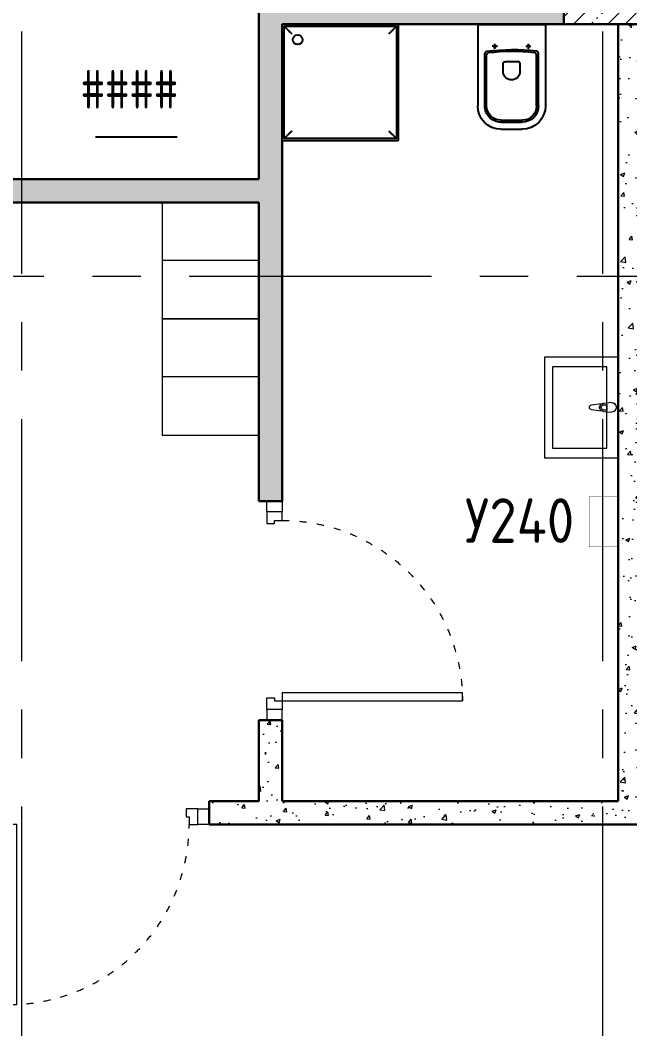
# Model space of a CAD drawing. Header units: millimetres. Extents: x -13407 to 8063098, y -2635 to 109271.
# Drawn here: x 2563 to 5710, y 40010 to 45216 of the extents above; entities that cross this region are included whole.
import ezdxf
from ezdxf.enums import TextEntityAlignment as Align

# ---------------------------------------------------------------- set-up
doc = ezdxf.new("R2010")
doc.units = ezdxf.units.MM
doc.linetypes.add('ACAD_ISO03W100', pattern=[30, 12, -18])
doc.linetypes.add('CENTER', pattern=[2, 1.25, -0.25, 0.25, -0.25])
doc.layers.get('Defpoints').update_dxf_attribs({"color": 6})
for name, color, linetype, lineweight in [('АР_Двери', 5, 'Continuous', 18), ('АР_Колонны', 5, 'Continuous', 30), ('АР_Колонны Штрих', 250, 'Continuous', 5), ('АР_Маркер экспликации', 239, 'Continuous', 13), ('АР_Номер помещения', 1, 'Continuous', 25), ('АР_Оси', 193, 'Continuous', 9), ('АР_Перегородки газоблок', 165, 'Continuous', 30), ('АР_Перегородки газоблок_Штрих', 165, 'Continuous', 5), ('АР_Помещения_площадь', 19, 'Continuous', 9), ('ТХ_мебель передв', 250, 'Continuous', 13), ('ТХ_ОСНОВНОЙ', 103, 'Continuous', 25)]:
    doc.layers.add(name, color=color, linetype=linetype, lineweight=lineweight)
doc.layers.add('ТХ_обор_бытовое', color=14, linetype='Continuous')
doc.layers.add('ТХ_сантехника', color=253, linetype='Continuous')
doc.layers.get('АР_Маркер экспликации').off()
doc.styles.add('ISOCPEUR', font='isocpeur.ttf', dxfattribs={"width": 0.7})
doc.styles.add('ISOCPEUR_1', font='isocpeur.ttf', dxfattribs={"width": 0.9, "height": 250})
doc.styles.get("Standard").update_dxf_attribs({"font": 'arial.ttf'})
pattern_1 = [(50, (211803.85, -55205.68), (215.17805, -18.82564), [22.5, -247.5]), (355, (211803.85, -55205.68), (-41.6254, 225.65764), [18, -198]), (100.45144, (211821.79, -55207.25), (173.55265, 206.832), [19.12206, -210.34263]), (46.1842, (211803.85, -55145.68), (320.1724, -49.65578), [33.75, -371.25]), (96.63564, (211830.53, -55149.82), (280.3986, 292.2356), [28.6831, -315.51413]), (351.18416, (211803.85, -55145.68), (280.3986, 292.2356), [27, -297]), (21, (211833.85, -55160.68), (179.07212, -120.78567), [22.5, -247.5]), (326, (211833.85, -55160.68), (72.9946, 217.54501), [18, -198]), (71.45144, (211848.78, -55170.75), (252.06671, 96.75935), [19.12206, -210.34263]), (37.5, (211803.85, -55205.68), (3.647957, 99.868156), [0, -195.6, 0, -201, 0, -198.75]), (7.5, (211803.85, -55205.68), (78.92086, 118.323514), [0, -114.6, 0, -191.1, 0, -75.75]), (327.5, (211736.95, -55205.68), (160.14673, -6.766462), [0, -75, 0, -234, 0, -310.5]), (317.5, (211706.95, -55205.68), (174.95585, 30.031495), [0, -97.5, 0, -155.4, 0, -220.5])]

# ---------------------------------------------------------------- blocks, each defined once
blk = doc.blocks.new('*U330')
at = {"color": 253}
blk.add_lwpolyline([(100, 80), (100, 1010), (140, 1010), (140, 80)], close=True, dxfattribs=at)
for points in [[(0, 0), (0, 80), (55, 80), (55, 0), (0, 0)], [(55, 80), (55, 0), (115, 0), (115, 40), (100, 40), (100, 80), (55, 80)], [(1075, 80), (1075, 0), (1015, 0), (1015, 40), (1030, 40), (1030, 80), (1075, 80)], [(1130, 0), (1130, 80), (1075, 80), (1075, 0), (1130, 0)]]:
    blk.add_lwpolyline(points, dxfattribs=at)
at = {"color": 253, "linetype": 'ACAD_ISO03W100', "ltscale": 3}
blk.add_arc((100, 80), 930, 0, 90, dxfattribs=at)
blk = doc.blocks.new('*U332')
at = {"color": 253}
blk.add_lwpolyline([(-100, 80), (-100, 1010), (-140, 1010), (-140, 80)], close=True, dxfattribs=at)
for points in [[(-1130, 0), (-1130, 80), (-1075, 80), (-1075, 0), (-1130, 0)], [(-1075, 80), (-1075, 0), (-1015, 0), (-1015, 40), (-1030, 40), (-1030, 80), (-1075, 80)], [(-55, 80), (-55, 0), (-115, 0), (-115, 40), (-100, 40), (-100, 80), (-55, 80)], [(0, 0), (0, 80), (-55, 80), (-55, 0), (0, 0)]]:
    blk.add_lwpolyline(points, dxfattribs=at)
at = {"color": 253, "linetype": 'ACAD_ISO03W100', "ltscale": 3}
blk.add_arc((-100, 80), 930, 90, 180, dxfattribs=at)
blk = doc.blocks.new('*U534')
at = {"layer": 'Defpoints', "color": 253}
blk.add_line((8724.2, 1562.7), (8301.9, 1562.7), dxfattribs=at)
at = {"layer": 'АР_Номер помещения', "color": 253}
blk.add_circle((6703.3, 2572.3), 400, dxfattribs=at)
at = {"layer": 'Defpoints', "color": 253, "style": 'ISOCPEUR', "width": 0.7}
blk.add_attdef('ПЛОЩАДЬ_ПОМЕЩЕНИЯ', text='', height=200, dxfattribs=at).set_placement((8729.1, 1809.2), align=Align.MIDDLE_RIGHT)
at = {"layer": 'Defpoints', "color": 253, "style": 'ISOCPEUR', "width": 0.7, "flags": 1}
blk.add_attdef('КАТЕГОРИЯ', (-499.2, -2092.2), '', height=250, dxfattribs=at)
at = {"layer": 'АР_Номер помещения', "color": 253, "style": 'ISOCPEUR', "width": 0.7}
blk.add_attdef('НОМЕР_ПОМЕЩЕНИЯ', text='', height=300, dxfattribs=at).set_placement((6703.3, 2572.3), align=Align.MIDDLE_CENTER)
at = {"layer": 'АР_Помещения_площадь', "color": 253, "lineweight": 30, "width": 0.7, "flags": 104}
blk.add_attdef('ИМЯ_ПОМЕЩЕНИЯ', text='', height=100, dxfattribs=at).set_placement((157.6, 1217.1), align=Align.MIDDLE_CENTER)
blk = doc.blocks.new('Из_буфера30949')
at = {"color": 253}
for p, q in [((-600, 0), (-600, 600)), ((-600, 600), (0, 600)), ((-590, 590), (-590, 10)), ((-10, 590), (-590, 590)), ((-10, 10), (-10, 590)), ((0, 600), (0, 0)), ((0, 0), (-600, 0)), ((-590, 10), (-10, 10))]:
    blk.add_line(p, q, dxfattribs=at)
for start, end in [(90, 270), (270, 90)]:
    blk.add_arc((-80, 80), 25, start, end, dxfattribs=at)
for points, knots in [([(-550, 550), (-553.5, 553.6), (-558.7, 558.7), (-565.4, 565.3), (-569.3, 569.3), (-572.2, 572.2), (-575.1, 575.1), (-577.7, 577.7), (-580.1, 580.1), (-582.3, 582.3), (-584.7, 584.7), (-587.1, 587.1), (-589.3, 589.3), (-590, 590), (-590, 590)], [0, 0, 0, 0, 0.166667, 0.25, 0.333333, 0.375, 0.416667, 0.5, 0.541667, 0.583333, 0.666667, 0.75, 0.833333, 1, 1, 1, 1]), ([(-50, 550), (-46.4, 553.5), (-41.3, 558.7), (-34.7, 565.4), (-30.7, 569.3), (-27.8, 572.2), (-24.9, 575.1), (-22.3, 577.7), (-19.9, 580.1), (-17.7, 582.3), (-15.3, 584.7), (-12.9, 587.1), (-10.7, 589.3), (-10, 590), (-10, 590)], [0, 0, 0, 0, 0.166667, 0.25, 0.333333, 0.375, 0.416667, 0.5, 0.541667, 0.583333, 0.666667, 0.75, 0.833333, 1, 1, 1, 1]), ([(-550, 50), (-553.6, 46.5), (-558.7, 41.3), (-565.3, 34.6), (-569.3, 30.7), (-572.2, 27.8), (-575.1, 24.9), (-577.7, 22.3), (-580.1, 19.9), (-582.3, 17.7), (-584.7, 15.3), (-587.1, 12.9), (-589.3, 10.7), (-590, 10), (-590, 10)], [0, 0, 0, 0, 0.166667, 0.25, 0.333333, 0.375, 0.416667, 0.5, 0.541667, 0.583333, 0.666667, 0.75, 0.833333, 1, 1, 1, 1]), ([(-10, 10), (-10, 10), (-10.7, 10.7), (-12.9, 12.9), (-15.3, 15.3), (-17.7, 17.7), (-19.9, 19.9), (-22.3, 22.3), (-24.9, 24.9), (-27.8, 27.8), (-30.7, 30.7), (-34.6, 34.7), (-41.3, 41.3), (-46.5, 46.4), (-50, 50)], [-1, -1, -1, -1, -0.833333, -0.75, -0.666667, -0.583333, -0.541667, -0.5, -0.416667, -0.375, -0.333333, -0.25, -0.166667, 0, 0, 0, 0])]:
    blk.add_open_spline(points, degree=3, knots=knots, dxfattribs=at)
blk = doc.blocks.new('унитаз поликлиники')
at = {"color": 253}
for p, q in [((0, 175), (0, -175)), ((0, 175), (420, 175)), ((420, 138.7), (149.6, 138.7)), ((420, 129), (156.8, 128.7)), ((125.6, 86.7), (99.5, 86.7)), ((112.4, 73.1), (112.4, 100.2)), ((494, 57.1), (494, -57.1)), ((504, 55), (504, -55)), ((540, 55), (540, -55)), ((191.9, -33.7), (191.9, 33.7)), ((242.4, 43.7), (201.9, 43.7)), ((242.4, -43.7), (201.9, -43.7)), ((125.5, -86.5), (99.4, -86.5)), ((112.3, -73), (112.3, -100.1)), ((420, -139), (147.9, -138.7)), ((420, -129), (155.2, -128.7)), ((0, -175), (420, -175))]:
    blk.add_line(p, q, dxfattribs=at)
for centre, radius, start, end in [((420, 55), 120, 0, 90), ((420.5, 55.2), 83.5, 359.8619, 90.3335), ((420, 55), 74, 0, 90), ((242.4, 0), 43.7, 270, 90), ((420, -55), 120, 270, 0), ((420, -55), 84, 270, 0), ((420, -55), 74, 270, 358.4018)]:
    blk.add_arc(centre, radius, start, end, dxfattribs=at)
at = {"color": 253, "extrusion": (0, 0, -1)}
for centre, major_axis, ratio, start_param, end_param in [((1158.1, 0), (-731, -726.4), 0.993775, 0.659849, 0.910919), ((984.1, 0), (-23.4, -941.4), 0.89728, 1.422258, 1.677847), ((149.5, 127.3), (-5.6, -10.5), 0.821373, 1.269211, 2.570669), ((154.4, 119.8), (-5.61, -7.72), 0.798093, 1.232924, 2.686723), ((112.4, 86.8), (3.55, 3.55), 1, 5.504025, 11.78721), ((201.9, -33.5), (4.12, -9.49), 0.964797, 0.42926, 1.943413), ((147.9, -127.5), (5.4, -10.4), 0.836443, 0.56114, 1.877577), ((155.2, -117.5), (5.3, -10.4), 0.842984, 0.549902, 1.8819)]:
    blk.add_ellipse(centre, major_axis=major_axis, ratio=ratio, start_param=start_param, end_param=end_param, dxfattribs=at)
at = {"color": 253}
for centre, major_axis, ratio, start_param, end_param in [((201.9, 33.5), (4.12, 9.49), 0.964797, 0.42926, 1.943413), ((112.3, -86.6), (3.54, -3.55), 1, 5.504025, 11.78721)]:
    blk.add_ellipse(centre, major_axis=major_axis, ratio=ratio, start_param=start_param, end_param=end_param, dxfattribs=at)
blk = doc.blocks.new('Из_буфера27431')
at = {"color": 253, "linetype": 'Continuous', "lineweight": 5}
for p, q in [((-138.5, 11.1), (-85.6, 17.7)), ((-138.5, 11.1), (-85.6, 17.7)), ((-76.1, 21), (-34.1, 25)), ((-76.1, 21), (-34.1, 25)), ((-59, 13.6), (-73.9, 13.6)), ((-59, 13.6), (-73.9, 13.6)), ((-59, -13.6), (-59, 13.6)), ((-59, -13.6), (-59, 13.6)), ((-85.6, -17.7), (-138.5, -11.1)), ((-85.6, -17.7), (-138.5, -11.1)), ((-34.1, -25), (-76.1, -21)), ((-34.1, -25), (-76.1, -21)), ((-73.9, -13.6), (-59, -13.6)), ((-73.9, -13.6), (-59, -13.6))]:
    blk.add_line(p, q, dxfattribs=at)
for points in [[(0, -260), (-380, -260), (-380, 260), (0, 260)], [(-59, -210), (-339.1, -210), (-339.1, 210), (-59, 210)], [(-59, -210), (-339.1, -210), (-339.1, 210), (-59, 210)]]:
    blk.add_lwpolyline(points, close=True, dxfattribs=at)
for centre, radius, start, end in [((-137.1, 0), 11.2, 97.1389, 262.8611), ((-137.1, 0), 11.2, 97.1389, 262.8611), ((-74.2, 0), 21.1, 122.771, 237.229), ((-74.2, 0), 21.1, 122.771, 237.229), ((-73.9, 0), 13.6, 90, 270), ((-73.9, 0), 13.6, 90, 270), ((-74.2, 0), 21.1, 95.1696, 122.771), ((-74.2, 0), 21.1, 95.1696, 122.771), ((-34.1, 0), 25, 270, 90), ((-34.1, 0), 25, 270, 90), ((-74.2, 0), 21.1, 237.229, 264.8304), ((-74.2, 0), 21.1, 237.229, 264.8304)]:
    blk.add_arc(centre, radius, start, end, dxfattribs=at)
blk = doc.blocks.new('шкаф 600х500')
at = {"color": 253, "linetype": 'ByBlock'}
blk.add_line((861813.8, -547842.5), (861813.8, -548342.5), dxfattribs=at)
blk.add_lwpolyline([(861513.8, -548342.5), (862113.8, -548342.5), (862113.8, -547842.5), (861513.8, -547842.5)], close=True, dxfattribs=at)
blk = doc.blocks.new('У240')
at = {"layer": 'ТХ_обор_бытовое', "color": 253, "lineweight": 0, "ltscale": 100, "transparency": 33554687, "const_width": 2}
blk.add_lwpolyline([(259065, 2931.5), (259065, 3191.5), (259215, 3191.5), (259215, 2931.5)], close=True, dxfattribs=at)

msp = doc.modelspace()

# ---------------------------------------------------------------- hatches: boundary and pattern name
at = {"layer": 'АР_Колонны Штрих', "ltscale": 100}
h = msp.add_hatch(dxfattribs=at)
h.set_pattern_fill('ANSI35', color=253, scale=500)
h.set_pattern_definition([(45, (-951682.16, 85466.47), (-88.388348, 88.388348), []), (45, (-951593.77, 85466.47), (-88.388348, 88.388348), [156.25, -31.25, 0, -31.25])])
h.paths.add_polyline_path([(5769.9, 45595), (5369.9, 45595), (5369.9, 45195), (5769.9, 45195)])
at = {"layer": 'АР_Перегородки газоблок_Штрих', "ltscale": 100}
h = msp.add_hatch(dxfattribs=at)
h.set_pattern_fill('AR-CONC', color=253, scale=30)
h.set_pattern_definition(pattern_1)
h.paths.add_polyline_path([(3916.2, 48138.6), (3796.2, 48138.6), (3796.2, 46286.7), (3693.8, 46286.7), (3693.8, 46166.7), (3796.2, 46166.7), (3796.2, 44395), (-110.2, 44395), (-110.2, 44275), (3796.3, 44275), (3796.2, 42734), (3916.2, 42734), (3916.2, 45195), (5369.9, 45195), (5369.9, 45315), (3916.2, 45315)])
h = msp.add_hatch(dxfattribs=at)
h.set_pattern_fill('AR-CONC', color=253, scale=30)
h.set_pattern_definition(pattern_1)
h.paths.add_polyline_path([(5769.9, 45195), (5649.9, 45195), (5769.9, 45195), (5769.9, 45195), (5649.9, 45195), (5651.7, 41185), (3914.5, 41185), (3916.2, 41146.4), (3916.2, 41603.8), (3796.2, 41603.8), (3796.2, 41185), (3538.4, 41185), (3538.4, 41065), (5770, 41065)])

# ---------------------------------------------------------------- linework, layer by layer
at = {"layer": 'АР_Колонны', "color": 253, "ltscale": 100}
msp.add_lwpolyline([(5369.9, 45595), (5769.9, 45595), (5769.9, 45195), (5369.9, 45195)], close=True, dxfattribs=at)
at = {"layer": 'АР_Оси', "color": 253, "linetype": 'CENTER', "ltscale": 1000}
for p, q in [((2569.9, 79157.5), (2569.9, 23425.1)), ((5569.9, 79157.5), (5569.9, 23425.1)), ((-12563.8, 43895), (70614.6, 43895))]:
    msp.add_line(p, q, dxfattribs=at)
at = {"layer": 'АР_Перегородки газоблок', "color": 253, "ltscale": 100}
for points in [[(3796.2, 44395), (3796.2, 46166.7)], [(3916.2, 45195), (3916.2, 42734)], [(5369.9, 45195), (3916.2, 45195)], [(5650, 41185), (5649.9, 45195)], [(-110.2, 44395), (3796.2, 44395)], [(-110.2, 44275), (3796.2, 44275)], [(3796.2, 42734), (3796.2, 44275)], [(3916.2, 42734), (3796.2, 42734)], [(3796.2, 41185), (3796.2, 41604)], [(3796.2, 41604), (3916.2, 41604)], [(3916.2, 41604), (3916.2, 41185)], [(3538.4, 41065), (3538.4, 41185)], [(3538.4, 41185), (3796.2, 41185)], [(3916.2, 41185), (5650, 41185)], [(3538.4, 41065), (5770, 41065)]]:
    msp.add_lwpolyline(points, dxfattribs=at)

# ---------------------------------------------------------------- block references
at = {"layer": 'АР_Двери', "color": 253, "xscale": -1, "rotation": 270}
msp.add_blockref('*U330', (3836.2, 41603.8), dxfattribs=at)
at = {"layer": 'АР_Двери', "color": 253, "rotation": 180}
msp.add_blockref('*U332', (2405.4, 41145), dxfattribs=at)
at = {"layer": 'АР_Маркер экспликации', "color": 253}
ref = msp.add_blockref('*U534', (-5350.2, 43050), dxfattribs=at)
ref.add_attrib('НОМЕР_ПОМЕЩЕНИЯ', '145', dxfattribs={"layer": 'АР_Номер помещения', "color": 253, "height": 300, "style": 'ISOCPEUR', "width": 0.7}).set_placement((1353.1, 45622.3), align=Align.MIDDLE_CENTER)
ref.add_attrib('ПЛОЩАДЬ_ПОМЕЩЕНИЯ', '####', dxfattribs={"layer": 'Defpoints', "color": 253, "height": 200, "style": 'ISOCPEUR', "width": 0.7}).set_placement((3378.9, 44859.2), align=Align.MIDDLE_RIGHT)
at = {"layer": 'ТХ_мебель передв', "color": 253, "rotation": 269.9999999999999}
for p in [(551638.7, 905788.8), (551638.7, 905188.8)]:
    msp.add_blockref('шкаф 600х500', p, dxfattribs=at)
at = {"layer": 'ТХ_ОСНОВНОЙ', "color": 253, "xscale": -1}
msp.add_blockref('У240', (264714.9, 39565.9), dxfattribs=at)
at = {"layer": 'ТХ_сантехника', "color": 253, "ltscale": 75, "xscale": -1, "rotation": 270}
msp.add_blockref('Из_буфера30949', (3916.2, 45195), dxfattribs=at)
msp.add_blockref('Из_буфера30949', (3916.2, 45195), dxfattribs=at)
at = {"layer": 'ТХ_сантехника', "color": 253, "xscale": -1, "rotation": 89.99999999999993}
msp.add_blockref('унитаз поликлиники', (5100.1, 45193.7), dxfattribs=at)
at = {"layer": 'ТХ_сантехника', "color": 253, "ltscale": 100, "xscale": -1, "rotation": 180}
msp.add_blockref('Из_буфера27431', (5650, 43217.5), dxfattribs=at)

# ---------------------------------------------------------------- texts
at = {"layer": 'Defpoints', "color": 253, "style": 'ISOCPEUR_1', "width": 0.9}
msp.add_text('У240', height=230, dxfattribs=at).set_placement((4859, 42518.3))

doc.saveas('drawing.dxf')
